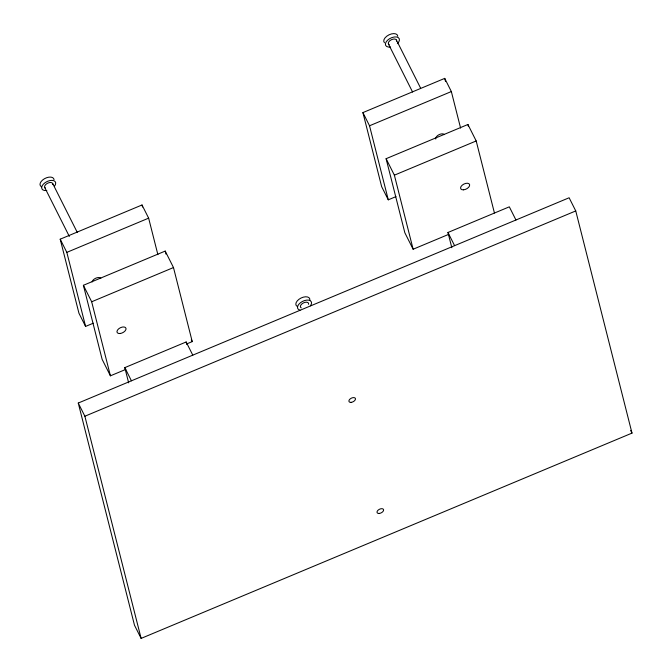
<?xml version="1.0" encoding="UTF-8"?>
<svg xmlns="http://www.w3.org/2000/svg" width="672" height="672" viewBox="0 0 672 672"><rect width="100%" height="100%" fill="white"/><g stroke="black" fill="none" stroke-linecap="round" stroke-linejoin="round"><path stroke-width="1.01" d="M93.274 323.207L85.579 326.424L78.952 313.253L60.203 239.19L142.019 204.977L148.638 218.148L157.886 254.671M395.984 196.61L388.282 199.828L381.654 186.656L362.914 112.594L444.721 78.38L451.349 91.552L460.597 128.075M85.579 326.424L66.83 252.37L148.638 218.148M388.282 199.828L369.533 125.773L451.349 91.552M125.824 369.382L110.418 375.824L102.136 359.36L83.395 285.298L165.203 251.084L173.485 267.548L192.234 341.611L186.463 344.03M448.745 234.335L413.129 249.228L404.846 232.764L386.098 158.701L467.914 124.488L476.196 140.96L494.432 212.99M110.418 375.824L91.678 301.77L173.485 267.548M413.129 249.228L394.38 175.174L476.196 140.96M128.654 382.855L124.807 367.634L186.161 341.972L192.788 355.152M451.819 247.708L447.964 232.487L509.326 206.825L515.953 220.004M78.254 403.049L569.125 197.761L575.753 210.932L631.999 433.112L141.12 638.4L134.492 625.229L78.254 403.049L84.874 416.228L141.12 638.4M84.874 416.228L575.753 210.932M630.672 430.475L631.999 433.112M396.421 40.043L420.596 88.108M388.416 43.957L412.591 92.03M447.964 232.487L454.591 245.658M362.914 112.594L369.533 125.773M386.098 158.701L394.38 175.174M191.318 339.78L192.234 341.611M52.693 183.506L77.33 232.512M44.688 187.429L69.325 236.426M60.203 239.19L66.83 252.37M83.395 285.298L91.678 301.77M124.807 367.634L131.426 380.814M467.914 124.488L468.426 126.521M444.721 78.38L445.494 81.421M165.203 251.084L165.976 254.125M186.161 341.972L186.673 344.005M142.019 204.977L142.531 207.01M297.36 306.499A7.577 4.259 -26.7 0 1 301.064 298.015A7.577 4.259 -26.7 0 1 309.792 300.418M300.048 310.145A7.577 4.259 -26.7 0 1 298.914 304.181A7.577 4.259 -26.7 0 1 308.574 300.14A7.577 4.259 -26.7 0 1 310.388 305.827M301.274 307.894A4.46 2.503 -26.7 0 1 303.458 302.904A4.46 2.503 -26.7 0 1 308.591 304.315M41.538 186.791A7.577 4.259 -26.7 0 1 44.545 178.676A7.577 4.259 -26.7 0 1 54.062 179.726M46.83 190.487A7.577 4.259 -26.7 0 1 42.134 185.892A7.577 4.259 -26.7 0 1 51.92 180.365A7.577 4.259 -26.7 0 1 54.566 186.119M45.461 188.185A4.46 2.503 -26.7 0 1 47.636 183.196A4.46 2.503 -26.7 0 1 52.769 184.607M384.476 42.764A7.577 4.259 -26.7 0 1 388.979 34.835A7.577 4.259 -26.7 0 1 397.79 36.254M390.558 47.015A7.577 4.259 -26.7 0 1 386.056 42.059A7.577 4.259 -26.7 0 1 396.488 36.96A7.577 4.259 -26.7 0 1 397.362 43.68M389.189 44.713A4.46 2.503 -26.7 0 1 391.373 39.724A4.46 2.503 -26.7 0 1 396.505 41.135M435.767 139.02A4.906 2.755 -26.7 0 1 439.001 134.694A4.906 2.755 -26.7 0 1 444.436 134.618M92.131 281.954A4.906 2.755 -26.7 0 1 95.97 278.124A4.906 2.755 -26.7 0 1 100.825 278.317M379.1 513.467A3.57 2.008 -26.7 0 0 383.578 509.704A3.57 2.008 -26.7 0 0 378.235 510.04A3.57 2.008 -26.7 0 0 379.1 513.467M350.986 402.377A3.57 2.008 -26.7 0 0 355.463 398.614A3.57 2.008 -26.7 0 0 350.12 398.958A3.57 2.008 -26.7 0 0 350.986 402.377M463.462 189.832A4.906 2.755 -26.7 0 0 469.619 184.657A4.906 2.755 -26.7 0 0 462.269 185.128A4.906 2.755 -26.7 0 0 463.462 189.832M119.851 333.539A4.906 2.755 -26.7 0 0 126 328.364A4.906 2.755 -26.7 0 0 118.658 328.835A4.906 2.755 -26.7 0 0 119.851 333.539"/></g></svg>
